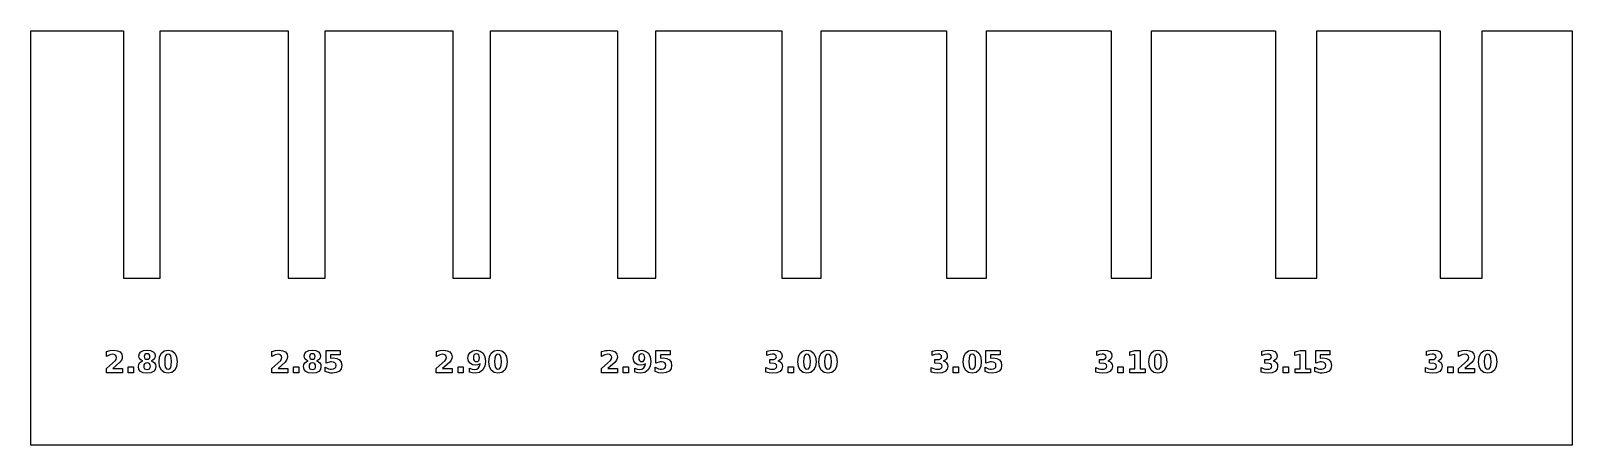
# Model space of a CAD drawing. Header units: millimetres. Extents: x 0 to 112, y 0 to 30.
import ezdxf

# ---------------------------------------------------------------- set-up
doc = ezdxf.new("R2010")
doc.units = ezdxf.units.MM
doc.layers.add('CUT', color=1, linetype='Continuous')
doc.layers.add('ENGRAVE', color=5, linetype='Continuous')

msp = doc.modelspace()

# ---------------------------------------------------------------- linework, layer by layer
at = {"layer": 'CUT'}
msp.add_lwpolyline([(18.65, 30.075), (18.65, 12.075), (21.35, 12.075), (21.35, 30.075), (30.625, 30.075), (30.625, 12.075), (33.375, 12.075), (33.375, 30.075), (42.6, 30.075), (42.6, 12.075), (45.4, 12.075), (45.4, 30.075), (54.575, 30.075), (54.575, 12.075), (57.425, 12.075), (57.425, 30.075), (66.55, 30.075), (66.55, 12.075), (69.45, 12.075), (69.45, 30.075), (78.525, 30.075), (78.525, 12.075), (81.475, 12.075), (81.475, 30.075), (90.5, 30.075), (90.5, 12.075), (93.5, 12.075), (93.5, 30.075), (102.475, 30.075), (102.475, 12.075), (105.525, 12.075), (105.525, 30.075), (112.075, 30.075), (112.075, -0.075), (-0.075, -0.075), (-0.075, 30.075), (6.675, 30.075), (6.675, 12.075), (9.325, 12.075), (9.325, 30.075)], close=True, dxfattribs=at)
at = {"layer": 'ENGRAVE'}
for points in [[(5.4257, 5.5031), (6.0795, 6.0901), (6.1273, 6.1586), (6.1647, 6.2992), (6.1458, 6.401), (6.0891, 6.4807), (6.0009, 6.5323), (5.8877, 6.5495), (5.6759, 6.5082), (5.4301, 6.3852), (5.4301, 6.7375), (5.7062, 6.8076), (5.9736, 6.832), (6.2295, 6.8003), (6.4212, 6.7052), (6.5408, 6.5536), (6.5807, 6.3518), (6.5637, 6.2252), (6.5129, 6.1074), (6.4079, 5.975), (5.8856, 5.5031), (6.5913, 5.5031), (6.5913, 5.1992), (5.4257, 5.1992)], [(7.7879, 6.4165), (7.8257, 6.5951), (7.9392, 6.7255), (8.1262, 6.8054), (8.384, 6.832), (8.6401, 6.8056), (8.8264, 6.7262), (8.9401, 6.5958), (8.978, 6.4165), (8.9593, 6.2912), (8.9034, 6.1885), (8.8109, 6.1091), (8.6827, 6.0531), (8.8259, 5.994), (8.9292, 5.9067), (8.9915, 5.7919), (9.0123, 5.6506), (8.9727, 5.4411), (8.8539, 5.29), (8.6572, 5.1985), (8.384, 5.168), (8.1097, 5.1985), (7.912, 5.29), (7.7924, 5.4411), (7.7525, 5.6506), (7.7733, 5.7919), (7.8357, 5.9067), (7.9389, 5.994), (8.0822, 6.0531), (7.954, 6.1091), (7.8618, 6.1885), (7.8064, 6.2912)], [(9.634, 5.2221), (9.4259, 5.3845), (9.297, 5.6465), (9.254, 5.9995), (9.297, 6.3534), (9.4259, 6.6155), (9.634, 6.7779), (9.9147, 6.832), (10.1946, 6.7779), (10.4025, 6.6155), (10.5314, 6.3534), (10.5743, 5.9995), (10.5314, 5.6465), (10.4025, 5.3845), (10.1946, 5.2221), (9.9147, 5.168)], [(17.4499, 5.1992), (17.4499, 5.5031), (18.1037, 6.0901), (18.1515, 6.1586), (18.189, 6.2992), (18.17, 6.401), (18.1133, 6.4807), (18.0252, 6.5323), (17.9119, 6.5495), (17.7001, 6.5082), (17.4544, 6.3852), (17.4544, 6.7375), (17.7304, 6.8076), (17.9978, 6.832), (18.2538, 6.8003), (18.4454, 6.7052), (18.565, 6.5536), (18.6049, 6.3518), (18.588, 6.2252), (18.5372, 6.1074), (18.4322, 5.975), (17.9098, 5.5031), (18.6155, 5.5031), (18.6155, 5.1992)], [(19.8121, 6.4165), (19.85, 6.5951), (19.9634, 6.7255), (20.1504, 6.8054), (20.4082, 6.832), (20.6644, 6.8056), (20.8506, 6.7262), (20.9643, 6.5958), (21.0022, 6.4165), (20.9836, 6.2912), (20.9276, 6.1885), (20.8351, 6.1091), (20.7069, 6.0531), (20.8502, 5.994), (20.9534, 5.9067), (21.0158, 5.7919), (21.0366, 5.6506), (20.997, 5.4411), (20.8781, 5.29), (20.6814, 5.1985), (20.4082, 5.168), (20.134, 5.1985), (19.9362, 5.29), (19.8166, 5.4411), (19.7767, 5.6506), (19.7975, 5.7919), (19.8599, 5.9067), (19.9631, 5.994), (20.1064, 6.0531), (19.9783, 6.1091), (19.886, 6.1885), (19.8306, 6.2912)], [(21.7361, 6.499), (21.7361, 6.2508), (21.9303, 6.2779), (22.1911, 6.2412), (22.3868, 6.1311), (22.5093, 5.9556), (22.5501, 5.7224), (22.5057, 5.4906), (22.3724, 5.3151), (22.1601, 5.2047), (21.8788, 5.168), (21.743, 5.1746), (21.4753, 5.2277), (21.3429, 5.2745), (21.3429, 5.6), (21.5914, 5.487), (21.7057, 5.4589), (21.8135, 5.4495), (21.9477, 5.4679), (22.05, 5.523), (22.1149, 5.6097), (22.1366, 5.7224), (22.1149, 5.8358), (22.05, 5.9221), (21.9477, 5.9771), (21.8135, 5.9954), (21.7212, 5.9895), (21.4061, 5.9008), (21.4061, 6.8032), (22.4343, 6.8032), (22.4343, 6.499)], [(29.4257, 5.1992), (29.4257, 5.5031), (30.0795, 6.0901), (30.1273, 6.1586), (30.1647, 6.2992), (30.1458, 6.401), (30.0891, 6.4807), (30.0009, 6.5323), (29.8877, 6.5495), (29.6759, 6.5082), (29.4301, 6.3852), (29.4301, 6.7375), (29.7062, 6.8076), (29.9736, 6.832), (30.2295, 6.8003), (30.4212, 6.7052), (30.5408, 6.5536), (30.5807, 6.3518), (30.5637, 6.2252), (30.5129, 6.1074), (30.4079, 5.975), (29.8856, 5.5031), (30.5913, 5.5031), (30.5913, 5.1992)], [(32.0272, 5.4619), (32.2056, 5.4388), (32.37, 5.4644), (32.4936, 5.5413), (32.5755, 5.6688), (32.615, 5.8458), (32.4592, 5.7654), (32.2798, 5.7386), (32.0575, 5.7744), (31.8828, 5.8819), (31.7696, 6.048), (31.7319, 6.2594), (31.7739, 6.4927), (31.9, 6.6743), (32.0967, 6.7911), (32.3506, 6.83), (32.629, 6.777), (32.8363, 6.6182), (32.9652, 6.363), (33.0082, 6.0201), (32.9579, 5.665), (32.8071, 5.3952), (32.569, 5.2248), (32.2561, 5.168), (32.0402, 5.1848), (31.8384, 5.2346), (31.8384, 5.5313)], [(33.9147, 5.168), (33.634, 5.2221), (33.4259, 5.3845), (33.297, 5.6465), (33.254, 5.9995), (33.297, 6.3534), (33.4259, 6.6155), (33.634, 6.7779), (33.9147, 6.832), (34.1946, 6.7779), (34.4025, 6.6155), (34.5314, 6.3534), (34.5743, 5.9995), (34.5314, 5.6465), (34.4025, 5.3845), (34.1946, 5.2221)], [(42.6155, 5.1992), (41.4499, 5.1992), (41.4499, 5.5031), (42.1037, 6.0901), (42.1515, 6.1586), (42.189, 6.2992), (42.17, 6.401), (42.1133, 6.4807), (42.0252, 6.5323), (41.9119, 6.5495), (41.7001, 6.5082), (41.4544, 6.3852), (41.4544, 6.7375), (41.7304, 6.8076), (41.8655, 6.8259), (41.9978, 6.832), (42.2538, 6.8003), (42.4454, 6.7052), (42.565, 6.5536), (42.6049, 6.3518), (42.588, 6.2252), (42.5372, 6.1074), (42.4322, 5.975), (41.9098, 5.5031), (42.6155, 5.5031)], [(44.0514, 5.4619), (44.2298, 5.4388), (44.3943, 5.4644), (44.5179, 5.5413), (44.5998, 5.6688), (44.6392, 5.8458), (44.4835, 5.7654), (44.304, 5.7386), (44.0817, 5.7744), (43.907, 5.8819), (43.7938, 6.048), (43.7561, 6.2594), (43.7981, 6.4927), (43.9242, 6.6743), (44.1209, 6.7911), (44.3749, 6.83), (44.6532, 6.777), (44.8606, 6.6182), (44.9895, 6.363), (45.0325, 6.0201), (44.9822, 5.665), (44.8314, 5.3952), (44.5932, 5.2248), (44.2803, 5.168), (44.0645, 5.1848), (43.8627, 5.2346), (43.8627, 5.5313)], [(46.4343, 6.499), (45.7361, 6.499), (45.7361, 6.2508), (45.9303, 6.2779), (46.1911, 6.2412), (46.3868, 6.1311), (46.5093, 5.9556), (46.5501, 5.7224), (46.5057, 5.4906), (46.3724, 5.3151), (46.1601, 5.2047), (45.8788, 5.168), (45.6086, 5.1944), (45.3429, 5.2745), (45.3429, 5.6), (45.5914, 5.487), (45.7057, 5.4589), (45.8135, 5.4495), (45.9477, 5.4679), (46.05, 5.523), (46.1149, 5.6097), (46.1366, 5.7224), (46.1149, 5.8358), (46.05, 5.9221), (45.9477, 5.9771), (45.8135, 5.9954), (45.7212, 5.9895), (45.4061, 5.9008), (45.4061, 6.8032), (46.4343, 6.8032)], [(54.5997, 5.8007), (54.6209, 5.6547), (54.5752, 5.4448), (54.438, 5.292), (54.2136, 5.199), (53.9055, 5.168), (53.6577, 5.1879), (53.4123, 5.2477), (53.4123, 5.5667), (53.6426, 5.479), (53.7561, 5.4569), (53.8677, 5.4495), (54.0129, 5.4637), (54.1197, 5.5062), (54.1854, 5.5756), (54.2073, 5.6698), (54.1849, 5.7662), (54.1176, 5.8359), (54.0065, 5.8781), (53.6872, 5.8922), (53.6872, 6.1586), (53.9972, 6.1708), (54.0932, 6.2075), (54.1505, 6.2691), (54.1695, 6.3563), (54.151, 6.438), (54.0953, 6.499), (54.006, 6.5369), (53.8859, 6.5495), (53.6842, 6.5268), (53.481, 6.4605), (53.481, 6.7633), (53.7237, 6.8149), (53.9602, 6.832), (54.2333, 6.8064), (54.4277, 6.7293), (54.5442, 6.6009), (54.5831, 6.4206), (54.5645, 6.2927), (54.5088, 6.1903), (54.4171, 6.1139), (54.2898, 6.0641), (54.4326, 6.0067), (54.5363, 5.9184)], [(56.3974, 5.168), (56.1167, 5.2221), (55.9086, 5.3845), (55.7797, 5.6465), (55.7367, 5.9995), (55.7797, 6.3534), (55.9086, 6.6155), (56.1167, 6.7779), (56.3974, 6.832), (56.6773, 6.7779), (56.8852, 6.6155), (57.0141, 6.3534), (57.057, 5.9995), (57.0141, 5.6465), (56.8852, 5.3845), (56.6773, 5.2221)], [(58.208, 5.2221), (57.9281, 5.168), (57.6474, 5.2221), (57.4393, 5.3845), (57.3104, 5.6465), (57.2674, 5.9995), (57.3104, 6.3534), (57.4393, 6.6155), (57.6474, 6.7779), (57.9281, 6.832), (58.208, 6.7779), (58.4159, 6.6155), (58.5448, 6.3534), (58.5877, 5.9995), (58.5448, 5.6465), (58.4159, 5.3845)], [(66.5605, 5.9184), (66.624, 5.8007), (66.6451, 5.6547), (66.5994, 5.4448), (66.4622, 5.292), (66.2379, 5.199), (65.9298, 5.168), (65.6819, 5.1879), (65.4365, 5.2477), (65.4365, 5.5667), (65.6668, 5.479), (65.7803, 5.4569), (65.892, 5.4495), (66.0371, 5.4637), (66.1439, 5.5062), (66.2097, 5.5756), (66.2316, 5.6698), (66.2091, 5.7662), (66.1419, 5.8359), (66.0307, 5.8781), (65.7115, 5.8922), (65.7115, 6.1586), (66.0215, 6.1708), (66.1175, 6.2075), (66.1747, 6.2691), (66.1938, 6.3563), (66.1752, 6.438), (66.1195, 6.499), (66.0302, 6.5369), (65.9102, 6.5495), (65.7084, 6.5268), (65.5052, 6.4605), (65.5052, 6.7633), (65.7479, 6.8149), (65.9844, 6.832), (66.2575, 6.8064), (66.4519, 6.7293), (66.5685, 6.6009), (66.6073, 6.4206), (66.5887, 6.2927), (66.533, 6.1903), (66.4414, 6.1139), (66.3141, 6.0641), (66.4568, 6.0067)], [(68.7015, 5.2221), (68.4216, 5.168), (68.1409, 5.2221), (67.9328, 5.3845), (67.8039, 5.6465), (67.7609, 5.9995), (67.8039, 6.3534), (67.9328, 6.6155), (68.1409, 6.7779), (68.4216, 6.832), (68.7015, 6.7779), (68.9094, 6.6155), (69.0383, 6.3534), (69.0813, 5.9995), (69.0383, 5.6465), (68.9094, 5.3845)], [(70.4477, 6.499), (69.7495, 6.499), (69.7495, 6.2508), (69.9437, 6.2779), (70.2045, 6.2412), (70.4002, 6.1311), (70.5227, 5.9556), (70.5635, 5.7224), (70.5191, 5.4906), (70.3858, 5.3151), (70.1735, 5.2047), (69.8922, 5.168), (69.622, 5.1944), (69.3563, 5.2745), (69.3563, 5.6), (69.6048, 5.487), (69.7191, 5.4589), (69.8269, 5.4495), (69.9611, 5.4679), (70.0634, 5.523), (70.1283, 5.6097), (70.15, 5.7224), (70.1283, 5.8358), (70.0634, 5.9221), (69.9611, 5.9771), (69.8269, 5.9954), (69.7346, 5.9895), (69.4195, 5.9008), (69.4195, 6.8032), (70.4477, 6.8032)], [(78.5997, 5.8007), (78.6209, 5.6547), (78.5752, 5.4448), (78.438, 5.292), (78.2136, 5.199), (77.9055, 5.168), (77.6577, 5.1879), (77.4123, 5.2477), (77.4123, 5.5667), (77.6426, 5.479), (77.7561, 5.4569), (77.8677, 5.4495), (78.0129, 5.4637), (78.1197, 5.5062), (78.1854, 5.5756), (78.2073, 5.6698), (78.1849, 5.7662), (78.1176, 5.8359), (78.0065, 5.8781), (77.6872, 5.8922), (77.6872, 6.1586), (77.9972, 6.1708), (78.0932, 6.2075), (78.1505, 6.2691), (78.1695, 6.3563), (78.151, 6.438), (78.0953, 6.499), (78.006, 6.5369), (77.8859, 6.5495), (77.6842, 6.5268), (77.481, 6.4605), (77.481, 6.7633), (77.7237, 6.8149), (77.9602, 6.832), (78.2333, 6.8064), (78.4277, 6.7293), (78.5442, 6.6009), (78.5831, 6.4206), (78.5645, 6.2927), (78.5088, 6.1903), (78.4171, 6.1139), (78.2898, 6.0641), (78.4326, 6.0067), (78.5363, 5.9184)], [(79.8797, 6.4443), (79.8797, 6.7258), (80.2523, 6.8032), (80.6456, 6.8032), (80.6456, 5.4849), (81.011, 5.4849), (81.011, 5.1992), (79.8893, 5.1992), (79.8893, 5.4849), (80.2547, 5.4849), (80.2547, 6.5216)], [(81.9281, 5.168), (81.6474, 5.2221), (81.4393, 5.3845), (81.3104, 5.6465), (81.2674, 5.9995), (81.3104, 6.3534), (81.4393, 6.6155), (81.6474, 6.7779), (81.9281, 6.832), (82.208, 6.7779), (82.4159, 6.6155), (82.5448, 6.3534), (82.5877, 5.9995), (82.5448, 5.6465), (82.4159, 5.3845), (82.208, 5.2221)], [(90.5605, 5.9184), (90.624, 5.8007), (90.6451, 5.6547), (90.5994, 5.4448), (90.4622, 5.292), (90.2379, 5.199), (89.9298, 5.168), (89.6819, 5.1879), (89.4365, 5.2477), (89.4365, 5.5667), (89.6668, 5.479), (89.7803, 5.4569), (89.892, 5.4495), (90.0371, 5.4637), (90.1439, 5.5062), (90.2097, 5.5756), (90.2316, 5.6698), (90.2091, 5.7662), (90.1419, 5.8359), (90.0307, 5.8781), (89.7115, 5.8922), (89.7115, 6.1586), (90.0215, 6.1708), (90.1175, 6.2075), (90.1747, 6.2691), (90.1938, 6.3563), (90.1752, 6.438), (90.1195, 6.499), (90.0302, 6.5369), (89.9102, 6.5495), (89.7084, 6.5268), (89.5052, 6.4605), (89.5052, 6.7633), (89.7479, 6.8149), (89.9844, 6.832), (90.2575, 6.8064), (90.4519, 6.7293), (90.5685, 6.6009), (90.6073, 6.4206), (90.5887, 6.2927), (90.533, 6.1903), (90.4414, 6.1139), (90.3141, 6.0641), (90.4568, 6.0067)], [(92.279, 6.5216), (91.9039, 6.4443), (91.9039, 6.7258), (92.2765, 6.8032), (92.6698, 6.8032), (92.6698, 5.4849), (93.0352, 5.4849), (93.0352, 5.1992), (91.9135, 5.1992), (91.9135, 5.4849), (92.279, 5.4849)], [(93.7495, 6.499), (93.7495, 6.2508), (93.9437, 6.2779), (94.2045, 6.2412), (94.4002, 6.1311), (94.5227, 5.9556), (94.5635, 5.7224), (94.5191, 5.4906), (94.3858, 5.3151), (94.1735, 5.2047), (93.8922, 5.168), (93.7564, 5.1746), (93.4887, 5.2277), (93.3563, 5.2745), (93.3563, 5.6), (93.6048, 5.487), (93.7191, 5.4589), (93.8269, 5.4495), (93.9611, 5.4679), (94.0634, 5.523), (94.1283, 5.6097), (94.15, 5.7224), (94.1283, 5.8358), (94.0634, 5.9221), (93.9611, 5.9771), (93.8269, 5.9954), (93.7346, 5.9895), (93.4195, 5.9008), (93.4195, 6.8032), (94.4477, 6.8032), (94.4477, 6.499)], [(102.5997, 5.8007), (102.6209, 5.6547), (102.5752, 5.4448), (102.438, 5.292), (102.2136, 5.199), (101.9055, 5.168), (101.6577, 5.1879), (101.4123, 5.2477), (101.4123, 5.5667), (101.6426, 5.479), (101.7561, 5.4569), (101.8677, 5.4495), (102.0129, 5.4637), (102.1197, 5.5062), (102.1854, 5.5756), (102.2073, 5.6698), (102.1849, 5.7662), (102.1176, 5.8359), (102.0065, 5.8781), (101.6872, 5.8922), (101.6872, 6.1586), (101.9972, 6.1708), (102.0932, 6.2075), (102.1505, 6.2691), (102.1695, 6.3563), (102.151, 6.438), (102.0953, 6.499), (102.006, 6.5369), (101.8859, 6.5495), (101.6842, 6.5268), (101.481, 6.4605), (101.481, 6.7633), (101.7237, 6.8149), (101.9602, 6.832), (102.2333, 6.8064), (102.4277, 6.7293), (102.5442, 6.6009), (102.5831, 6.4206), (102.5645, 6.2927), (102.5088, 6.1903), (102.4171, 6.1139), (102.2898, 6.0641), (102.4326, 6.0067), (102.5363, 5.9184)], [(103.8054, 5.1992), (103.8054, 5.5031), (104.4592, 6.0901), (104.507, 6.1586), (104.5445, 6.2992), (104.5256, 6.401), (104.4689, 6.4807), (104.3807, 6.5323), (104.2674, 6.5495), (104.0557, 6.5082), (103.8099, 6.3852), (103.8099, 6.7375), (104.0859, 6.8076), (104.3534, 6.832), (104.6093, 6.8003), (104.8009, 6.7052), (104.9206, 6.5536), (104.9604, 6.3518), (104.9435, 6.2252), (104.8927, 6.1074), (104.7877, 5.975), (104.2654, 5.5031), (104.9711, 5.5031), (104.9711, 5.1992)], [(105.9281, 5.168), (105.6474, 5.2221), (105.4393, 5.3845), (105.3104, 5.6465), (105.2674, 5.9995), (105.3104, 6.3534), (105.4393, 6.6155), (105.6474, 6.7779), (105.9281, 6.832), (106.208, 6.7779), (106.4159, 6.6155), (106.5448, 6.3534), (106.5877, 5.9995), (106.5448, 5.6465), (106.4159, 5.3845), (106.208, 5.2221)], [(7.3936, 5.1992), (7.0069, 5.1992), (7.0069, 5.6148), (7.3936, 5.6148)], [(8.1589, 5.7764), (8.1433, 5.6719), (8.1589, 5.5675), (8.2056, 5.4907), (8.2814, 5.4438), (8.384, 5.4282), (8.4856, 5.4438), (8.5603, 5.4907), (8.6062, 5.5675), (8.6215, 5.6719), (8.6062, 5.7771), (8.5603, 5.8541), (8.4856, 5.9013), (8.384, 5.917), (8.2814, 5.9011), (8.2056, 5.8534)], [(8.1921, 6.29), (8.232, 6.2274), (8.2967, 6.1887), (8.384, 6.1758), (8.4696, 6.1887), (8.5332, 6.2274), (8.5729, 6.29), (8.5861, 6.3745), (8.5729, 6.4589), (8.5332, 6.521), (8.4696, 6.5594), (8.384, 6.5722), (8.2967, 6.5593), (8.232, 6.5206), (8.1921, 6.4583), (8.1788, 6.3745)], [(9.9147, 6.5495), (9.8006, 6.5187), (9.7246, 6.4264), (9.6818, 6.2592), (9.6675, 6.0029), (9.6818, 5.7436), (9.7246, 5.5739), (9.8006, 5.4806), (9.9147, 5.4495), (10.0281, 5.4806), (10.1038, 5.5739), (10.1465, 5.7436), (10.1608, 6.0029), (10.1467, 6.2592), (10.1044, 6.4264), (10.0288, 6.5187)], [(19.4179, 5.1992), (19.0311, 5.1992), (19.0311, 5.6148), (19.4179, 5.6148)], [(20.1831, 5.7764), (20.1676, 5.6719), (20.1831, 5.5675), (20.2298, 5.4907), (20.3057, 5.4438), (20.4082, 5.4282), (20.5099, 5.4438), (20.5845, 5.4907), (20.6304, 5.5675), (20.6457, 5.6719), (20.6304, 5.7771), (20.5845, 5.8541), (20.5099, 5.9013), (20.4082, 5.917), (20.3057, 5.9011), (20.2298, 5.8534)], [(20.2163, 6.29), (20.2563, 6.2274), (20.3209, 6.1887), (20.4082, 6.1758), (20.4938, 6.1887), (20.5574, 6.2274), (20.5971, 6.29), (20.6103, 6.3745), (20.5971, 6.4589), (20.5574, 6.521), (20.4938, 6.5594), (20.4082, 6.5722), (20.3209, 6.5593), (20.2563, 6.5206), (20.2163, 6.4583), (20.203, 6.3745)], [(31.3936, 5.6148), (31.3936, 5.1992), (31.0069, 5.1992), (31.0069, 5.6148)], [(32.5118, 6.0772), (32.5528, 6.1653), (32.5665, 6.2886), (32.5528, 6.411), (32.5118, 6.499), (32.4437, 6.5523), (32.3486, 6.5701), (32.2534, 6.5523), (32.1853, 6.499), (32.1443, 6.411), (32.1306, 6.2886), (32.1443, 6.1653), (32.1853, 6.0772), (32.2534, 6.0246), (32.3486, 6.007), (32.4437, 6.0246)], [(34.0288, 6.5187), (33.9147, 6.5495), (33.8006, 6.5187), (33.7246, 6.4264), (33.6818, 6.2592), (33.6675, 6.0029), (33.6818, 5.7436), (33.7246, 5.5739), (33.8006, 5.4806), (33.9147, 5.4495), (34.0281, 5.4806), (34.1037, 5.5739), (34.1465, 5.7436), (34.1608, 6.0029), (34.1467, 6.2592), (34.1044, 6.4264)], [(43.4179, 5.6148), (43.4179, 5.1992), (43.0311, 5.1992), (43.0311, 5.6148)], [(44.5361, 6.0772), (44.5771, 6.1653), (44.5907, 6.2886), (44.5771, 6.411), (44.5361, 6.499), (44.4679, 6.5523), (44.3728, 6.5701), (44.2777, 6.5523), (44.2095, 6.499), (44.1685, 6.411), (44.1549, 6.2886), (44.1685, 6.1653), (44.2095, 6.0772), (44.2777, 6.0246), (44.3728, 6.007), (44.4679, 6.0246)], [(55.407, 5.6148), (55.407, 5.1992), (55.0203, 5.1992), (55.0203, 5.6148)], [(56.5871, 6.4264), (56.5115, 6.5187), (56.3974, 6.5495), (56.2833, 6.5187), (56.2073, 6.4264), (56.1645, 6.2592), (56.1502, 6.0029), (56.1645, 5.7436), (56.2073, 5.5739), (56.2833, 5.4806), (56.3974, 5.4495), (56.5108, 5.4806), (56.5864, 5.5739), (56.6292, 5.7436), (56.6435, 6.0029), (56.6294, 6.2592)], [(58.0422, 6.5187), (57.9281, 6.5495), (57.8141, 6.5187), (57.738, 6.4264), (57.6952, 6.2592), (57.6809, 6.0029), (57.6952, 5.7436), (57.738, 5.5739), (57.8141, 5.4806), (57.9281, 5.4495), (58.0415, 5.4806), (58.1172, 5.5739), (58.16, 5.7436), (58.1742, 6.0029), (58.1601, 6.2592), (58.1178, 6.4264)], [(67.4313, 5.6148), (67.4313, 5.1992), (67.0445, 5.1992), (67.0445, 5.6148)], [(68.6114, 6.4264), (68.5357, 6.5187), (68.4216, 6.5495), (68.3076, 6.5187), (68.2315, 6.4264), (68.1887, 6.2592), (68.1745, 6.0029), (68.1887, 5.7436), (68.2315, 5.5739), (68.3076, 5.4806), (68.4216, 5.4495), (68.535, 5.4806), (68.6107, 5.5739), (68.6535, 5.7436), (68.6677, 6.0029), (68.6536, 6.2592)], [(79.407, 5.6148), (79.407, 5.1992), (79.0203, 5.1992), (79.0203, 5.6148)], [(82.1178, 6.4264), (82.0422, 6.5187), (81.9281, 6.5495), (81.8141, 6.5187), (81.738, 6.4264), (81.6952, 6.2592), (81.6809, 6.0029), (81.6952, 5.7436), (81.738, 5.5739), (81.8141, 5.4806), (81.9281, 5.4495), (82.0415, 5.4806), (82.1172, 5.5739), (82.16, 5.7436), (82.1742, 6.0029), (82.1601, 6.2592)], [(91.4313, 5.6148), (91.4313, 5.1992), (91.0445, 5.1992), (91.0445, 5.6148)], [(103.407, 5.6148), (103.407, 5.1992), (103.0203, 5.1992), (103.0203, 5.6148)], [(106.1178, 6.4264), (106.0422, 6.5187), (105.9281, 6.5495), (105.8141, 6.5187), (105.738, 6.4264), (105.6952, 6.2592), (105.6809, 6.0029), (105.6952, 5.7436), (105.738, 5.5739), (105.8141, 5.4806), (105.9281, 5.4495), (106.0415, 5.4806), (106.1172, 5.5739), (106.16, 5.7436), (106.1742, 6.0029), (106.1601, 6.2592)]]:
    msp.add_lwpolyline(points, close=True, dxfattribs=at)

doc.saveas('drawing.dxf')
